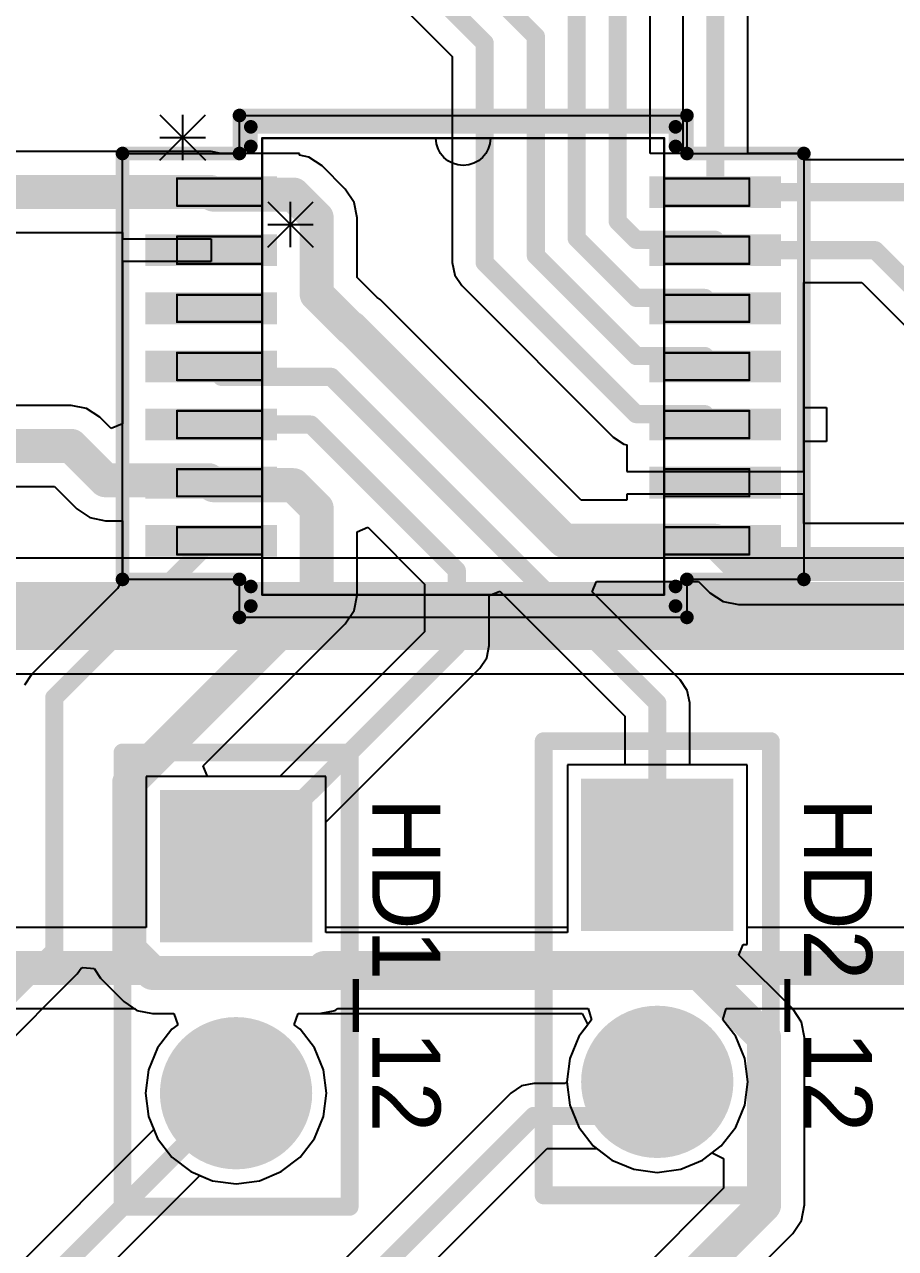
# Model space of a CAD drawing. Header units: millimetres. Extents: x 0.67 to 7.75, y 0.64 to 6.06.
# Drawn here: x 3.31 to 3.693, y 5.052 to 5.59 of the extents above; entities that cross this region are included whole.
import ezdxf

# ---------------------------------------------------------------- set-up
doc = ezdxf.new("R2010")
doc.units = ezdxf.units.MM
doc.header["$MEASUREMENT"] = 0
for name, color, linetype in [('BottomLayer', 5, 'Continuous'), ('BottomSolder', 6, 'Continuous'), ('Mechanical13', 56, 'Continuous'), ('Mechanical15', 56, 'Continuous'), ('MultiLayer', 9, 'Continuous'), ('PadHoleLayer', 156, 'Continuous'), ('TopLayer', 1, 'Continuous'), ('TopOverlay', 2, 'Continuous'), ('TopPaste', 8, 'Continuous'), ('TopSolder', 216, 'Continuous')]:
    doc.layers.add(name, color=color, linetype=linetype)

# ---------------------------------------------------------------- blocks, each defined once
blk = doc.blocks.new('RU_14_306')
at = {"layer": 'Mechanical13'}
for p, q in [((-0.086, 0.07249), (-0.06601, 0.0525)), ((-0.086, 0.0525), (-0.06601, 0.07249)), ((-0.076, 0.0525), (-0.076, 0.07249)), ((-0.086, 0.0625), (-0.06601, 0.0625))]:
    blk.add_line(p, q, dxfattribs=at)
at = {"layer": 'Mechanical13', "const_width": 0.001}
for points in [[(-0.0885, -0.1005), (-0.0885, 0.1005)], [(-0.0885, 0.1005), (0.0885, 0.1005)], [(0.0885, -0.1005), (0.0885, 0.1005)], [(-0.126, 0.07077), (-0.126, 0.08277)], [(-0.126, 0.08277), (-0.0885, 0.08277)], [(-0.0885, 0.07077), (-0.0885, 0.08277)], [(0.0885, 0.08277), (0.126, 0.08277)], [(0.0885, 0.07077), (0.0885, 0.08277)], [(0.126, 0.07077), (0.126, 0.08277)], [(-0.126, 0.07077), (-0.0885, 0.07077)], [(0.0885, 0.07077), (0.126, 0.07077)], [(-0.126, 0.04518), (-0.126, 0.05718)], [(-0.126, 0.05718), (-0.0885, 0.05718)], [(-0.0885, 0.04518), (-0.0885, 0.05718)], [(0.0885, 0.05718), (0.126, 0.05718)], [(0.0885, 0.04518), (0.0885, 0.05718)], [(0.126, 0.04518), (0.126, 0.05718)], [(-0.126, 0.04518), (-0.0885, 0.04518)], [(0.0885, 0.04518), (0.126, 0.04518)], [(-0.126, 0.01959), (-0.126, 0.03159)], [(-0.126, 0.03159), (-0.0885, 0.03159)], [(-0.0885, 0.01959), (-0.0885, 0.03159)], [(0.0885, 0.03159), (0.126, 0.03159)], [(0.0885, 0.01959), (0.0885, 0.03159)], [(0.126, 0.01959), (0.126, 0.03159)], [(-0.126, 0.01959), (-0.0885, 0.01959)], [(0.0885, 0.01959), (0.126, 0.01959)], [(-0.126, -0.006), (-0.126, 0.006)], [(-0.126, 0.006), (-0.0885, 0.006)], [(-0.0885, -0.006), (-0.0885, 0.006)], [(0.0885, 0.006), (0.126, 0.006)], [(0.0885, -0.006), (0.0885, 0.006)], [(0.126, -0.006), (0.126, 0.006)], [(-0.126, -0.006), (-0.0885, -0.006)], [(0.0885, -0.006), (0.126, -0.006)], [(-0.126, -0.03159), (-0.126, -0.01959)], [(-0.126, -0.01959), (-0.0885, -0.01959)], [(-0.0885, -0.03159), (-0.0885, -0.01959)], [(0.0885, -0.01959), (0.126, -0.01959)], [(0.0885, -0.03159), (0.0885, -0.01959)], [(0.126, -0.03159), (0.126, -0.01959)], [(-0.126, -0.03159), (-0.0885, -0.03159)], [(0.0885, -0.03159), (0.126, -0.03159)], [(-0.126, -0.05718), (-0.126, -0.04518)], [(-0.126, -0.04518), (-0.0885, -0.04518)], [(-0.0885, -0.05718), (-0.0885, -0.04518)], [(0.0885, -0.04518), (0.126, -0.04518)], [(0.0885, -0.05718), (0.0885, -0.04518)], [(0.126, -0.05718), (0.126, -0.04518)], [(-0.126, -0.05718), (-0.0885, -0.05718)], [(0.0885, -0.05718), (0.126, -0.05718)], [(-0.126, -0.08277), (-0.126, -0.07077)], [(-0.126, -0.07077), (-0.0885, -0.07077)], [(-0.0885, -0.08277), (-0.0885, -0.07077)], [(0.0885, -0.07077), (0.126, -0.07077)], [(0.0885, -0.08277), (0.0885, -0.07077)], [(0.126, -0.08277), (0.126, -0.07077)], [(-0.126, -0.08277), (-0.0885, -0.08277)], [(0.0885, -0.08277), (0.126, -0.08277)], [(-0.0885, -0.1005), (0.0885, -0.1005)]]:
    blk.add_lwpolyline(points, dxfattribs=at)
at = {"layer": 'Mechanical13', "const_width": 0.0005}
for points in [[(-0.08875, 0.1005, 1), (-0.08825, 0.1005, 1)], [(-0.08875, 0.1005, 1), (-0.08825, 0.1005, 1)], [(0.08825, 0.1005, 1), (0.08875, 0.1005, 1)], [(0.08825, 0.1005, 1), (0.08875, 0.1005, 1)], [(-0.12625, 0.08277, 1), (-0.12575, 0.08277, 1)], [(-0.12625, 0.08277, 1), (-0.12575, 0.08277, 1)], [(-0.08875, 0.08277, 1), (-0.08825, 0.08277, 1)], [(-0.08875, 0.08277, 1), (-0.08825, 0.08277, 1)], [(0.08825, 0.08277, 1), (0.08875, 0.08277, 1)], [(0.08825, 0.08277, 1), (0.08875, 0.08277, 1)], [(0.12575, 0.08277, 1), (0.12625, 0.08277, 1)], [(0.12575, 0.08277, 1), (0.12625, 0.08277, 1)], [(-0.12625, 0.07077, 1), (-0.12575, 0.07077, 1)], [(-0.12625, 0.07077, 1), (-0.12575, 0.07077, 1)], [(-0.08875, 0.07077, 1), (-0.08825, 0.07077, 1)], [(-0.08875, 0.07077, 1), (-0.08825, 0.07077, 1)], [(0.08825, 0.07077, 1), (0.08875, 0.07077, 1)], [(0.08825, 0.07077, 1), (0.08875, 0.07077, 1)], [(0.12575, 0.07077, 1), (0.12625, 0.07077, 1)], [(0.12575, 0.07077, 1), (0.12625, 0.07077, 1)], [(-0.12625, 0.05718, 1), (-0.12575, 0.05718, 1)], [(-0.12625, 0.05718, 1), (-0.12575, 0.05718, 1)], [(-0.08875, 0.05718, 1), (-0.08825, 0.05718, 1)], [(-0.08875, 0.05718, 1), (-0.08825, 0.05718, 1)], [(0.08825, 0.05718, 1), (0.08875, 0.05718, 1)], [(0.08825, 0.05718, 1), (0.08875, 0.05718, 1)], [(0.12575, 0.05718, 1), (0.12625, 0.05718, 1)], [(0.12575, 0.05718, 1), (0.12625, 0.05718, 1)], [(-0.12625, 0.04518, 1), (-0.12575, 0.04518, 1)], [(-0.12625, 0.04518, 1), (-0.12575, 0.04518, 1)], [(-0.08875, 0.04518, 1), (-0.08825, 0.04518, 1)], [(-0.08875, 0.04518, 1), (-0.08825, 0.04518, 1)], [(0.08825, 0.04518, 1), (0.08875, 0.04518, 1)], [(0.08825, 0.04518, 1), (0.08875, 0.04518, 1)], [(0.12575, 0.04518, 1), (0.12625, 0.04518, 1)], [(0.12575, 0.04518, 1), (0.12625, 0.04518, 1)], [(-0.12625, 0.03159, 1), (-0.12575, 0.03159, 1)], [(-0.12625, 0.03159, 1), (-0.12575, 0.03159, 1)], [(-0.08875, 0.03159, 1), (-0.08825, 0.03159, 1)], [(-0.08875, 0.03159, 1), (-0.08825, 0.03159, 1)], [(0.08825, 0.03159, 1), (0.08875, 0.03159, 1)], [(0.08825, 0.03159, 1), (0.08875, 0.03159, 1)], [(0.12575, 0.03159, 1), (0.12625, 0.03159, 1)], [(0.12575, 0.03159, 1), (0.12625, 0.03159, 1)], [(-0.12625, 0.01959, 1), (-0.12575, 0.01959, 1)], [(-0.12625, 0.01959, 1), (-0.12575, 0.01959, 1)], [(-0.08875, 0.01959, 1), (-0.08825, 0.01959, 1)], [(-0.08875, 0.01959, 1), (-0.08825, 0.01959, 1)], [(0.08825, 0.01959, 1), (0.08875, 0.01959, 1)], [(0.08825, 0.01959, 1), (0.08875, 0.01959, 1)], [(0.12575, 0.01959, 1), (0.12625, 0.01959, 1)], [(0.12575, 0.01959, 1), (0.12625, 0.01959, 1)], [(-0.12625, 0.006, 1), (-0.12575, 0.006, 1)], [(-0.12625, 0.006, 1), (-0.12575, 0.006, 1)], [(-0.08875, 0.006, 1), (-0.08825, 0.006, 1)], [(-0.08875, 0.006, 1), (-0.08825, 0.006, 1)], [(0.08825, 0.006, 1), (0.08875, 0.006, 1)], [(0.08825, 0.006, 1), (0.08875, 0.006, 1)], [(0.12575, 0.006, 1), (0.12625, 0.006, 1)], [(0.12575, 0.006, 1), (0.12625, 0.006, 1)], [(-0.12625, -0.006, 1), (-0.12575, -0.006, 1)], [(-0.12625, -0.006, 1), (-0.12575, -0.006, 1)], [(-0.08875, -0.006, 1), (-0.08825, -0.006, 1)], [(-0.08875, -0.006, 1), (-0.08825, -0.006, 1)], [(0.08825, -0.006, 1), (0.08875, -0.006, 1)], [(0.08825, -0.006, 1), (0.08875, -0.006, 1)], [(0.12575, -0.006, 1), (0.12625, -0.006, 1)], [(0.12575, -0.006, 1), (0.12625, -0.006, 1)], [(-0.12625, -0.01959, 1), (-0.12575, -0.01959, 1)], [(-0.12625, -0.01959, 1), (-0.12575, -0.01959, 1)], [(-0.08875, -0.01959, 1), (-0.08825, -0.01959, 1)], [(-0.08875, -0.01959, 1), (-0.08825, -0.01959, 1)], [(0.08825, -0.01959, 1), (0.08875, -0.01959, 1)], [(0.08825, -0.01959, 1), (0.08875, -0.01959, 1)], [(0.12575, -0.01959, 1), (0.12625, -0.01959, 1)], [(0.12575, -0.01959, 1), (0.12625, -0.01959, 1)], [(-0.12625, -0.03159, 1), (-0.12575, -0.03159, 1)], [(-0.12625, -0.03159, 1), (-0.12575, -0.03159, 1)], [(-0.08875, -0.03159, 1), (-0.08825, -0.03159, 1)], [(-0.08875, -0.03159, 1), (-0.08825, -0.03159, 1)], [(0.08825, -0.03159, 1), (0.08875, -0.03159, 1)], [(0.08825, -0.03159, 1), (0.08875, -0.03159, 1)], [(0.12575, -0.03159, 1), (0.12625, -0.03159, 1)], [(0.12575, -0.03159, 1), (0.12625, -0.03159, 1)], [(-0.12625, -0.04518, 1), (-0.12575, -0.04518, 1)], [(-0.12625, -0.04518, 1), (-0.12575, -0.04518, 1)], [(-0.08875, -0.04518, 1), (-0.08825, -0.04518, 1)], [(-0.08875, -0.04518, 1), (-0.08825, -0.04518, 1)], [(0.08825, -0.04518, 1), (0.08875, -0.04518, 1)], [(0.08825, -0.04518, 1), (0.08875, -0.04518, 1)], [(0.12575, -0.04518, 1), (0.12625, -0.04518, 1)], [(0.12575, -0.04518, 1), (0.12625, -0.04518, 1)], [(-0.12625, -0.05718, 1), (-0.12575, -0.05718, 1)], [(-0.12625, -0.05718, 1), (-0.12575, -0.05718, 1)], [(-0.08875, -0.05718, 1), (-0.08825, -0.05718, 1)], [(-0.08875, -0.05718, 1), (-0.08825, -0.05718, 1)], [(0.08825, -0.05718, 1), (0.08875, -0.05718, 1)], [(0.08825, -0.05718, 1), (0.08875, -0.05718, 1)], [(0.12575, -0.05718, 1), (0.12625, -0.05718, 1)], [(0.12575, -0.05718, 1), (0.12625, -0.05718, 1)], [(-0.12625, -0.07077, 1), (-0.12575, -0.07077, 1)], [(-0.12625, -0.07077, 1), (-0.12575, -0.07077, 1)], [(-0.08875, -0.07077, 1), (-0.08825, -0.07077, 1)], [(-0.08875, -0.07077, 1), (-0.08825, -0.07077, 1)], [(0.08825, -0.07077, 1), (0.08875, -0.07077, 1)], [(0.08825, -0.07077, 1), (0.08875, -0.07077, 1)], [(0.12575, -0.07077, 1), (0.12625, -0.07077, 1)], [(0.12575, -0.07077, 1), (0.12625, -0.07077, 1)], [(-0.12625, -0.08277, 1), (-0.12575, -0.08277, 1)], [(-0.12625, -0.08277, 1), (-0.12575, -0.08277, 1)], [(-0.08875, -0.08277, 1), (-0.08825, -0.08277, 1)], [(-0.08875, -0.08277, 1), (-0.08825, -0.08277, 1)], [(0.08825, -0.08277, 1), (0.08875, -0.08277, 1)], [(0.08825, -0.08277, 1), (0.08875, -0.08277, 1)], [(0.12575, -0.08277, 1), (0.12625, -0.08277, 1)], [(0.12575, -0.08277, 1), (0.12625, -0.08277, 1)], [(-0.08875, -0.1005, 1), (-0.08825, -0.1005, 1)], [(-0.08875, -0.1005, 1), (-0.08825, -0.1005, 1)], [(0.08825, -0.1005, 1), (0.08875, -0.1005, 1)], [(0.08825, -0.1005, 1), (0.08875, -0.1005, 1)]]:
    blk.add_lwpolyline(points, format="xyb", close=True, dxfattribs=at)
at = {"layer": 'Mechanical13'}
blk.add_lwpolyline([(0.012, 0.1005, -1), (-0.012, 0.1005)], format="xyb", dxfattribs=at)
for points in [[(-0.012, 0.1005, 1), (-0.012, 0.1005, 1)], [(0.012, 0.1005, 1), (0.012, 0.1005, 1)]]:
    blk.add_lwpolyline(points, format="xyb", close=True, dxfattribs=at)
at = {"layer": 'Mechanical15'}
for p, q in [((-0.0985, 0.09377), (-0.0985, 0.1105)), ((-0.0985, 0.1105), (0.0985, 0.1105)), ((0.0985, 0.1105), (0.0985, 0.09377)), ((-0.15, -0.09377), (-0.15, 0.09377)), ((-0.15, 0.09377), (-0.0985, 0.09377)), ((0.0985, 0.09377), (0.15, 0.09377)), ((0.15, 0.09377), (0.15, -0.09377)), ((-0.0985, -0.09377), (-0.15, -0.09377)), ((-0.0985, -0.1105), (-0.0985, -0.09377)), ((0.15, -0.09377), (0.0985, -0.09377)), ((0.0985, -0.09377), (0.0985, -0.1105)), ((0.0985, -0.1105), (-0.0985, -0.1105))]:
    blk.add_line(p, q, dxfattribs=at)
at = {"layer": 'Mechanical15', "const_width": 0.006}
for points in [[(-0.0985, 0.1105), (0.0985, 0.1105)], [(-0.0985, 0.09377), (-0.0985, 0.1105)], [(0.0985, 0.09377), (0.0985, 0.1105)], [(-0.15, 0.09377), (-0.0985, 0.09377)], [(-0.15, -0.09377), (-0.15, 0.09377)], [(0.0985, 0.09377), (0.15, 0.09377)], [(0.15, -0.09377), (0.15, 0.09377)], [(-0.15, -0.09377), (-0.0985, -0.09377)], [(-0.0985, -0.1105), (-0.0985, -0.09377)], [(0.0985, -0.1105), (0.0985, -0.09377)], [(0.0985, -0.09377), (0.15, -0.09377)], [(-0.0985, -0.1105), (0.0985, -0.1105)]]:
    blk.add_lwpolyline(points, dxfattribs=at)
at = {"layer": 'Mechanical15', "const_width": 0.003}
for points in [[(-0.1, 0.1105, 1), (-0.097, 0.1105, 1)], [(-0.1, 0.1105, 1), (-0.097, 0.1105, 1)], [(0.097, 0.1105, 1), (0.1, 0.1105, 1)], [(0.097, 0.1105, 1), (0.1, 0.1105, 1)], [(-0.1515, 0.09377, 1), (-0.1485, 0.09377, 1)], [(-0.1515, 0.09377, 1), (-0.1485, 0.09377, 1)], [(-0.1, 0.09377, 1), (-0.097, 0.09377, 1)], [(-0.1, 0.09377, 1), (-0.097, 0.09377, 1)], [(0.097, 0.09377, 1), (0.1, 0.09377, 1)], [(0.097, 0.09377, 1), (0.1, 0.09377, 1)], [(0.1485, 0.09377, 1), (0.1515, 0.09377, 1)], [(0.1485, 0.09377, 1), (0.1515, 0.09377, 1)], [(-0.1515, -0.09377, 1), (-0.1485, -0.09377, 1)], [(-0.1515, -0.09377, 1), (-0.1485, -0.09377, 1)], [(-0.1, -0.09377, 1), (-0.097, -0.09377, 1)], [(-0.1, -0.09377, 1), (-0.097, -0.09377, 1)], [(0.097, -0.09377, 1), (0.1, -0.09377, 1)], [(0.097, -0.09377, 1), (0.1, -0.09377, 1)], [(0.1485, -0.09377, 1), (0.1515, -0.09377, 1)], [(0.1485, -0.09377, 1), (0.1515, -0.09377, 1)], [(-0.1, -0.1105, 1), (-0.097, -0.1105, 1)], [(-0.1, -0.1105, 1), (-0.097, -0.1105, 1)], [(0.097, -0.1105, 1), (0.1, -0.1105, 1)], [(0.097, -0.1105, 1), (0.1, -0.1105, 1)]]:
    blk.add_lwpolyline(points, format="xyb", close=True, dxfattribs=at)
at = {"layer": 'TopLayer'}
for points in [[(-0.14, 0.06977), (-0.082, 0.06977), (-0.14, 0.08377), (-0.082, 0.08377)], [(0.082, 0.06977), (0.14, 0.06977), (0.082, 0.08377), (0.14, 0.08377)], [(-0.14, 0.04418), (-0.082, 0.04418), (-0.14, 0.05818), (-0.082, 0.05818)], [(0.082, 0.04418), (0.14, 0.04418), (0.082, 0.05818), (0.14, 0.05818)], [(-0.14, 0.01859), (-0.082, 0.01859), (-0.14, 0.03259), (-0.082, 0.03259)], [(0.082, 0.01859), (0.14, 0.01859), (0.082, 0.03259), (0.14, 0.03259)], [(-0.14, -0.007), (-0.082, -0.007), (-0.14, 0.007), (-0.082, 0.007)], [(0.082, -0.007), (0.14, -0.007), (0.082, 0.007), (0.14, 0.007)], [(-0.14, -0.03259), (-0.082, -0.03259), (-0.14, -0.01859), (-0.082, -0.01859)], [(0.082, -0.03259), (0.14, -0.03259), (0.082, -0.01859), (0.14, -0.01859)], [(-0.14, -0.05818), (-0.082, -0.05818), (-0.14, -0.04418), (-0.082, -0.04418)], [(0.082, -0.05818), (0.14, -0.05818), (0.082, -0.04418), (0.14, -0.04418)], [(-0.14, -0.08377), (-0.082, -0.08377), (-0.14, -0.06977), (-0.082, -0.06977)], [(0.082, -0.08377), (0.14, -0.08377), (0.082, -0.06977), (0.14, -0.06977)]]:
    blk.add_solid(points, dxfattribs=at)
at = {"layer": 'TopOverlay'}
for p, q in [((-0.1335, 0.11076), (-0.11351, 0.09077)), ((-0.1335, 0.09077), (-0.11351, 0.11076)), ((-0.1235, 0.09077), (-0.1235, 0.11076)), ((-0.1335, 0.10077), (-0.11351, 0.10077)), ((0.15, -0.03309), (0.15, -0.01809)), ((0.15, -0.01809), (0.16, -0.01809)), ((0.16, -0.01809), (0.16, -0.03309)), ((0.16, -0.03309), (0.15, -0.03309))]:
    blk.add_line(p, q, dxfattribs=at)
at = {"layer": 'TopOverlay', "const_width": 0.006}
for points in [[(-0.0935, 0.09687), (-0.0935, 0.1055)], [(-0.0935, 0.1055), (0.0935, 0.1055)], [(0.0935, 0.09687), (0.0935, 0.1055)], [(-0.0935, -0.1055), (-0.0935, -0.09687)], [(0.0935, -0.1055), (0.0935, -0.09687)], [(-0.0935, -0.1055), (0.0935, -0.1055)]]:
    blk.add_lwpolyline(points, dxfattribs=at)
at = {"layer": 'TopOverlay', "const_width": 0.003}
for points in [[(-0.095, 0.1055, 1), (-0.092, 0.1055, 1)], [(-0.095, 0.1055, 1), (-0.092, 0.1055, 1)], [(0.092, 0.1055, 1), (0.095, 0.1055, 1)], [(0.092, 0.1055, 1), (0.095, 0.1055, 1)], [(-0.095, 0.09687, 1), (-0.092, 0.09687, 1)], [(0.092, 0.09687, 1), (0.095, 0.09687, 1)], [(-0.095, -0.09687, 1), (-0.092, -0.09687, 1)], [(0.092, -0.09687, 1), (0.095, -0.09687, 1)], [(-0.095, -0.1055, 1), (-0.092, -0.1055, 1)], [(-0.095, -0.1055, 1), (-0.092, -0.1055, 1)], [(0.092, -0.1055, 1), (0.095, -0.1055, 1)], [(0.092, -0.1055, 1), (0.095, -0.1055, 1)]]:
    blk.add_lwpolyline(points, format="xyb", close=True, dxfattribs=at)
at = {"layer": 'TopPaste'}
for points in [[(-0.14, 0.06977), (-0.082, 0.06977), (-0.14, 0.08377), (-0.082, 0.08377)], [(0.082, 0.06977), (0.14, 0.06977), (0.082, 0.08377), (0.14, 0.08377)], [(-0.14, 0.04418), (-0.082, 0.04418), (-0.14, 0.05818), (-0.082, 0.05818)], [(0.082, 0.04418), (0.14, 0.04418), (0.082, 0.05818), (0.14, 0.05818)], [(-0.14, 0.01859), (-0.082, 0.01859), (-0.14, 0.03259), (-0.082, 0.03259)], [(0.082, 0.01859), (0.14, 0.01859), (0.082, 0.03259), (0.14, 0.03259)], [(-0.14, -0.007), (-0.082, -0.007), (-0.14, 0.007), (-0.082, 0.007)], [(0.082, -0.007), (0.14, -0.007), (0.082, 0.007), (0.14, 0.007)], [(-0.14, -0.03259), (-0.082, -0.03259), (-0.14, -0.01859), (-0.082, -0.01859)], [(0.082, -0.03259), (0.14, -0.03259), (0.082, -0.01859), (0.14, -0.01859)], [(-0.14, -0.05818), (-0.082, -0.05818), (-0.14, -0.04418), (-0.082, -0.04418)], [(0.082, -0.05818), (0.14, -0.05818), (0.082, -0.04418), (0.14, -0.04418)], [(-0.14, -0.08377), (-0.082, -0.08377), (-0.14, -0.06977), (-0.082, -0.06977)], [(0.082, -0.08377), (0.14, -0.08377), (0.082, -0.06977), (0.14, -0.06977)]]:
    blk.add_solid(points, dxfattribs=at)
at = {"layer": 'TopSolder'}
for points in [[(-0.14, 0.06977), (-0.082, 0.06977), (-0.14, 0.08377), (-0.082, 0.08377)], [(0.082, 0.06977), (0.14, 0.06977), (0.082, 0.08377), (0.14, 0.08377)], [(-0.14, 0.04418), (-0.082, 0.04418), (-0.14, 0.05818), (-0.082, 0.05818)], [(0.082, 0.04418), (0.14, 0.04418), (0.082, 0.05818), (0.14, 0.05818)], [(-0.14, 0.01859), (-0.082, 0.01859), (-0.14, 0.03259), (-0.082, 0.03259)], [(0.082, 0.01859), (0.14, 0.01859), (0.082, 0.03259), (0.14, 0.03259)], [(-0.14, -0.007), (-0.082, -0.007), (-0.14, 0.007), (-0.082, 0.007)], [(0.082, -0.007), (0.14, -0.007), (0.082, 0.007), (0.14, 0.007)], [(-0.14, -0.03259), (-0.082, -0.03259), (-0.14, -0.01859), (-0.082, -0.01859)], [(0.082, -0.03259), (0.14, -0.03259), (0.082, -0.01859), (0.14, -0.01859)], [(-0.14, -0.05818), (-0.082, -0.05818), (-0.14, -0.04418), (-0.082, -0.04418)], [(0.082, -0.05818), (0.14, -0.05818), (0.082, -0.04418), (0.14, -0.04418)], [(-0.14, -0.08377), (-0.082, -0.08377), (-0.14, -0.06977), (-0.082, -0.06977)], [(0.082, -0.08377), (0.14, -0.08377), (0.082, -0.06977), (0.14, -0.06977)]]:
    blk.add_solid(points, dxfattribs=at)
blk = doc.blocks.new('HDR1X2_318')
at = {"layer": 'BottomLayer', "const_width": 0.02953}
blk.add_lwpolyline([(0.08524, 0, 1), (0.11476, 0, 1)], format="xyb", close=True, dxfattribs=at)
at = {"layer": 'BottomLayer'}
blk.add_solid([(-0.02953, -0.02953), (0.02953, -0.02953), (-0.02953, 0.02953), (0.02953, 0.02953)], dxfattribs=at)
at = {"layer": 'BottomSolder', "const_width": 0.03353}
blk.add_lwpolyline([(0.08324, 0, 1), (0.11676, 0, 1)], format="xyb", close=True, dxfattribs=at)
at = {"layer": 'BottomSolder'}
blk.add_solid([(-0.03353, -0.03353), (0.03353, -0.03353), (-0.03353, 0.03353), (0.03353, 0.03353)], dxfattribs=at)
at = {"layer": 'MultiLayer', "const_width": 0.02953}
blk.add_lwpolyline([(0.08524, 0, 1), (0.11476, 0, 1)], format="xyb", close=True, dxfattribs=at)
at = {"layer": 'MultiLayer'}
blk.add_solid([(-0.02953, -0.02953), (0.02953, -0.02953), (-0.02953, 0.02953), (0.02953, 0.02953)], dxfattribs=at)
at = {"layer": 'PadHoleLayer', "const_width": 0.01772}
for points in [[(-0.00886, 0, 1), (0.00886, 0, 1)], [(0.09114, 0, 1), (0.10886, 0, 1)]]:
    blk.add_lwpolyline(points, format="xyb", close=True, dxfattribs=at)
at = {"layer": 'TopLayer', "const_width": 0.02953}
blk.add_lwpolyline([(0.08524, 0, 1), (0.11476, 0, 1)], format="xyb", close=True, dxfattribs=at)
at = {"layer": 'TopLayer'}
blk.add_solid([(-0.02953, -0.02953), (0.02953, -0.02953), (-0.02953, 0.02953), (0.02953, 0.02953)], dxfattribs=at)
at = {"layer": 'TopOverlay', "const_width": 0.00787}
for points in [[(-0.05, -0.05), (-0.05, 0.05)], [(0.15, 0.05), (-0.05, 0.05)], [(0.15, -0.05), (0.15, 0.05)], [(0.15, -0.05), (-0.05, -0.05)]]:
    blk.add_lwpolyline(points, dxfattribs=at)
at = {"layer": 'TopOverlay', "const_width": 0.00394}
for points in [[(-0.05197, 0.05, 1), (-0.04803, 0.05, 1)], [(-0.05197, 0.05, 1), (-0.04803, 0.05, 1)], [(0.14803, 0.05, 1), (0.15197, 0.05, 1)], [(0.14803, 0.05, 1), (0.15197, 0.05, 1)], [(-0.05197, -0.05, 1), (-0.04803, -0.05, 1)], [(-0.05197, -0.05, 1), (-0.04803, -0.05, 1)], [(0.14803, -0.05, 1), (0.15197, -0.05, 1)], [(0.14803, -0.05, 1), (0.15197, -0.05, 1)]]:
    blk.add_lwpolyline(points, format="xyb", close=True, dxfattribs=at)
at = {"layer": 'TopSolder', "const_width": 0.03353}
blk.add_lwpolyline([(0.08324, 0, 1), (0.11676, 0, 1)], format="xyb", close=True, dxfattribs=at)
at = {"layer": 'TopSolder'}
blk.add_solid([(-0.03353, -0.03353), (0.03353, -0.03353), (-0.03353, 0.03353), (0.03353, 0.03353)], dxfattribs=at)
blk = doc.blocks.new('HDR1X2_319')
at = {"layer": 'BottomLayer', "const_width": 0.02953}
blk.add_lwpolyline([(0.08524, 0, 1), (0.11476, 0, 1)], format="xyb", close=True, dxfattribs=at)
at = {"layer": 'BottomLayer'}
blk.add_solid([(-0.02953, -0.02953), (0.02953, -0.02953), (-0.02953, 0.02953), (0.02953, 0.02953)], dxfattribs=at)
at = {"layer": 'BottomSolder', "const_width": 0.03353}
blk.add_lwpolyline([(0.08324, 0, 1), (0.11676, 0, 1)], format="xyb", close=True, dxfattribs=at)
at = {"layer": 'BottomSolder'}
blk.add_solid([(-0.03353, -0.03353), (0.03353, -0.03353), (-0.03353, 0.03353), (0.03353, 0.03353)], dxfattribs=at)
at = {"layer": 'MultiLayer', "const_width": 0.02953}
blk.add_lwpolyline([(0.08524, 0, 1), (0.11476, 0, 1)], format="xyb", close=True, dxfattribs=at)
at = {"layer": 'MultiLayer'}
blk.add_solid([(-0.02953, -0.02953), (0.02953, -0.02953), (-0.02953, 0.02953), (0.02953, 0.02953)], dxfattribs=at)
at = {"layer": 'PadHoleLayer', "const_width": 0.01772}
for points in [[(-0.00886, 0, 1), (0.00886, 0, 1)], [(0.09114, 0, 1), (0.10886, 0, 1)]]:
    blk.add_lwpolyline(points, format="xyb", close=True, dxfattribs=at)
at = {"layer": 'TopLayer', "const_width": 0.02953}
blk.add_lwpolyline([(0.08524, 0, 1), (0.11476, 0, 1)], format="xyb", close=True, dxfattribs=at)
at = {"layer": 'TopLayer'}
blk.add_solid([(-0.02953, -0.02953), (0.02953, -0.02953), (-0.02953, 0.02953), (0.02953, 0.02953)], dxfattribs=at)
at = {"layer": 'TopOverlay', "const_width": 0.00787}
for points in [[(-0.05, -0.05), (-0.05, 0.05)], [(0.15, 0.05), (-0.05, 0.05)], [(0.15, -0.05), (0.15, 0.05)], [(0.15, -0.05), (-0.05, -0.05)]]:
    blk.add_lwpolyline(points, dxfattribs=at)
at = {"layer": 'TopOverlay', "const_width": 0.00394}
for points in [[(-0.05197, 0.05, 1), (-0.04803, 0.05, 1)], [(-0.05197, 0.05, 1), (-0.04803, 0.05, 1)], [(0.14803, 0.05, 1), (0.15197, 0.05, 1)], [(0.14803, 0.05, 1), (0.15197, 0.05, 1)], [(-0.05197, -0.05, 1), (-0.04803, -0.05, 1)], [(-0.05197, -0.05, 1), (-0.04803, -0.05, 1)], [(0.14803, -0.05, 1), (0.15197, -0.05, 1)], [(0.14803, -0.05, 1), (0.15197, -0.05, 1)]]:
    blk.add_lwpolyline(points, format="xyb", close=True, dxfattribs=at)
at = {"layer": 'TopSolder', "const_width": 0.03353}
blk.add_lwpolyline([(0.08324, 0, 1), (0.11676, 0, 1)], format="xyb", close=True, dxfattribs=at)
at = {"layer": 'TopSolder'}
blk.add_solid([(-0.03353, -0.03353), (0.03353, -0.03353), (-0.03353, 0.03353), (0.03353, 0.03353)], dxfattribs=at)

msp = doc.modelspace()

# ---------------------------------------------------------------- linework, layer by layer
at = {"layer": 'BottomLayer'}
for p, q in [((4.00633, 5.35549), (3.05427, 5.35549)), ((3.05427, 5.30451), (4.00191, 5.30451)), ((3.62778, 5.26441), (3.54872, 5.26441)), ((3.54872, 5.26441), (3.54872, 5.19284)), ((3.62778, 5.19284), (3.62778, 5.26441)), ((3.44232, 5.25941), (3.36327, 5.25941)), ((3.36327, 5.25941), (3.36327, 5.19284)), ((3.44232, 5.19284), (3.44232, 5.25941)), ((3.36327, 5.19284), (2.645, 5.19284)), ((3.54872, 5.19284), (3.44232, 5.19284)), ((3.77418, 5.19284), (3.62778, 5.19284)), ((2.66406, 5.15716), (3.35802, 5.15716)), ((3.35802, 5.15716), (3.35919, 5.15637)), ((3.35919, 5.15637), (3.36602, 5.15502)), ((3.36602, 5.15502), (3.36602, 5.15502)), ((3.36602, 5.15502), (3.37543, 5.15502)), ((3.37543, 5.15502), (3.37713, 5.15002)), ((3.42846, 5.15002), (3.43016, 5.15502)), ((3.43016, 5.15502), (3.43957, 5.15502)), ((3.43957, 5.15502), (3.4464, 5.15637)), ((3.4464, 5.15637), (3.44757, 5.15716)), ((3.44757, 5.15716), (3.55789, 5.15716)), ((3.55789, 5.15716), (3.55935, 5.15216)), ((3.61715, 5.15216), (3.61862, 5.15716)), ((3.61862, 5.15716), (3.76702, 5.15716)), ((3.3746, 5.14808), (3.36827, 5.13982)), ((3.37713, 5.15002), (3.3746, 5.14808)), ((3.43099, 5.14808), (3.42846, 5.15002)), ((3.43732, 5.13982), (3.43099, 5.14808)), ((3.55935, 5.15216), (3.55372, 5.14482)), ((3.62278, 5.14482), (3.61715, 5.15216)), ((3.55372, 5.14482), (3.54974, 5.1352)), ((3.62676, 5.1352), (3.62278, 5.14482)), ((3.36827, 5.13982), (3.36429, 5.1302)), ((3.44131, 5.1302), (3.43732, 5.13982)), ((3.54974, 5.1352), (3.54838, 5.12489)), ((3.62812, 5.12489), (3.62676, 5.1352)), ((3.36429, 5.1302), (3.36293, 5.11989)), ((3.44266, 5.11989), (3.44131, 5.1302)), ((3.54838, 5.12489), (3.54974, 5.11457)), ((3.62676, 5.11457), (3.62812, 5.12489)), ((3.36293, 5.11989), (3.36429, 5.10957)), ((3.44131, 5.10957), (3.44266, 5.11989)), ((3.36429, 5.10957), (3.36827, 5.09995)), ((3.43732, 5.09995), (3.44131, 5.10957)), ((3.54974, 5.11457), (3.55372, 5.10495)), ((3.62278, 5.10495), (3.62676, 5.11457)), ((3.55372, 5.10495), (3.56006, 5.09669)), ((3.61644, 5.09669), (3.62278, 5.10495)), ((3.36827, 5.09995), (3.3746, 5.09169)), ((3.43099, 5.09169), (3.43732, 5.09995)), ((3.56006, 5.09669), (3.56832, 5.09036)), ((3.60819, 5.09036), (3.61644, 5.09669)), ((3.3746, 5.09169), (3.38286, 5.08536)), ((3.42273, 5.08536), (3.43099, 5.09169)), ((3.56832, 5.09036), (3.57793, 5.08638)), ((3.59857, 5.08638), (3.60819, 5.09036)), ((3.38286, 5.08536), (3.39248, 5.08138)), ((3.41311, 5.08138), (3.42273, 5.08536)), ((3.57793, 5.08638), (3.58825, 5.08502)), ((3.58825, 5.08502), (3.59857, 5.08638)), ((3.39248, 5.08138), (3.4028, 5.08002)), ((3.4028, 5.08002), (3.41311, 5.08138))]:
    msp.add_line(p, q, dxfattribs=at)
for points, const_width in [([(3.03, 5.33), (5.015, 5.33)], 0.03), ([(2.645, 5.175), (3.36388, 5.175)], 0.015), ([(3.36388, 5.175), (3.36602, 5.17286)], 0.015), ([(3.36602, 5.17286), (3.43957, 5.17286)], 0.015), ([(3.43957, 5.17286), (3.44171, 5.175)], 0.015), ([(3.44171, 5.175), (4.36388, 5.175)], 0.015)]:
    msp.add_lwpolyline(points, dxfattribs=dict(at, const_width=const_width))
at = {"layer": 'BottomLayer', "const_width": 0.0075}
for points in [[(3.36013, 5.175, 1), (3.36763, 5.175, 1)], [(3.36013, 5.175, 1), (3.36763, 5.175, 1)], [(3.36227, 5.17286, 1), (3.36977, 5.17286, 1)], [(3.36227, 5.17286, 1), (3.36977, 5.17286, 1)], [(3.43582, 5.17286, 1), (3.44332, 5.17286, 1)], [(3.43582, 5.17286, 1), (3.44332, 5.17286, 1)], [(3.43796, 5.175, 1), (3.44546, 5.175, 1)], [(3.43796, 5.175, 1), (3.44546, 5.175, 1)]]:
    msp.add_lwpolyline(points, format="xyb", close=True, dxfattribs=at)
at = {"layer": 'TopLayer'}
for p, q in [((3.62807, 5.53366), (3.62807, 5.8012)), ((3.59952, 5.79529), (3.59952, 5.53366)), ((3.58507, 5.53366), (3.58507, 5.7492)), ((3.41363, 5.66073), (3.498, 5.57636)), ((3.498, 5.57636), (3.498, 5.48561)), ((3.3918, 5.5345), (3.29079, 5.5345)), ((3.39603, 5.53366), (3.3918, 5.5345)), ((3.4308, 5.53366), (3.39603, 5.53366)), ((3.4308, 5.53286), (3.4308, 5.53366)), ((3.43487, 5.53205), (3.4308, 5.53286)), ((3.44066, 5.52818), (3.43487, 5.53205)), ((3.59952, 5.53366), (3.58507, 5.53366)), ((3.6528, 5.53366), (3.62807, 5.53366)), ((3.6528, 5.53093), (3.6528, 5.53366)), ((3.7398, 5.53093), (3.6528, 5.53093)), ((3.45091, 5.51793), (3.44066, 5.52818)), ((3.45478, 5.51214), (3.45091, 5.51793)), ((3.45091, 5.51793), (3.45091, 5.51793)), ((3.45614, 5.50532), (3.45478, 5.51214)), ((3.45614, 5.4791), (3.45614, 5.50532)), ((3.27843, 5.49881), (3.3528, 5.49881)), ((3.3528, 5.49881), (3.3528, 5.49607)), ((3.3528, 5.49607), (3.3918, 5.49607)), ((3.3918, 5.49607), (3.3918, 5.48607)), ((3.3918, 5.48607), (3.3528, 5.48607)), ((3.3528, 5.48607), (3.3528, 5.47407)), ((3.498, 5.48561), (3.498, 5.48561)), ((3.498, 5.48561), (3.49908, 5.48015)), ((3.465, 5.47023), (3.45614, 5.4791)), ((3.49908, 5.48015), (3.50218, 5.47552)), ((3.6528, 5.47407), (3.6528, 5.47679)), ((3.6528, 5.47679), (3.6783, 5.47679)), ((3.6783, 5.47679), (3.7398, 5.41529)), ((3.3528, 5.47407), (3.3528, 5.44848)), ((3.50218, 5.47552), (3.5689, 5.40879)), ((3.6528, 5.44848), (3.6528, 5.47407)), ((3.46623, 5.46941), (3.465, 5.47023)), ((3.55468, 5.38096), (3.46623, 5.46941)), ((3.3528, 5.44848), (3.3528, 5.4146)), ((3.6528, 5.42289), (3.6528, 5.44848)), ((3.3302, 5.42273), (3.29079, 5.42273)), ((3.33703, 5.42137), (3.3302, 5.42273)), ((3.6528, 5.3973), (3.6528, 5.42289)), ((3.34282, 5.4175), (3.33703, 5.42137)), ((3.3478, 5.41253), (3.34282, 5.4175)), ((3.3528, 5.4146), (3.3478, 5.41253)), ((3.5689, 5.40879), (3.5689, 5.40879)), ((3.5689, 5.40879), (3.57353, 5.4057)), ((3.57353, 5.4057), (3.5748, 5.40545)), ((3.5748, 5.40545), (3.5748, 5.3937)), ((3.6528, 5.3937), (3.6528, 5.3973)), ((3.5748, 5.3937), (3.6528, 5.3937)), ((3.29079, 5.38704), (3.32281, 5.38704)), ((3.32281, 5.38704), (3.33268, 5.37718)), ((3.5748, 5.38096), (3.55468, 5.38096)), ((3.6528, 5.3837), (3.5748, 5.3837)), ((3.5748, 5.3837), (3.5748, 5.38096)), ((3.6528, 5.3717), (3.6528, 5.3837)), ((3.33268, 5.37718), (3.33847, 5.37331)), ((3.33847, 5.37331), (3.3453, 5.37195)), ((3.3453, 5.37195), (3.3453, 5.37195)), ((3.3453, 5.37195), (3.3528, 5.37195)), ((3.3528, 5.37195), (3.3528, 5.34611)), ((3.45614, 5.36714), (3.46076, 5.36906)), ((3.46076, 5.36906), (3.48573, 5.34409)), ((3.6528, 5.3707), (3.6528, 5.3717)), ((3.7398, 5.3707), (3.6528, 5.3707)), ((3.45614, 5.33919), (3.45614, 5.36714)), ((3.35056, 5.34207), (3.3127, 5.30421)), ((3.3528, 5.34611), (3.35056, 5.34207)), ((3.3528, 5.34611), (3.3528, 5.34611)), ((3.3528, 5.34611), (3.3528, 5.34611)), ((3.48573, 5.34409), (3.48573, 5.323)), ((3.55953, 5.34065), (3.56145, 5.34527)), ((3.56145, 5.34527), (3.6064, 5.34527)), ((3.6064, 5.34527), (3.61143, 5.34024)), ((3.45478, 5.33236), (3.45614, 5.33919)), ((3.45614, 5.33919), (3.45614, 5.33919)), ((3.51427, 5.33901), (3.51889, 5.34092)), ((3.51427, 5.31709), (3.51427, 5.33901)), ((3.51889, 5.34092), (3.57398, 5.28584)), ((3.59834, 5.30184), (3.55953, 5.34065)), ((3.61143, 5.34024), (3.61143, 5.34024)), ((3.61143, 5.34024), (3.61722, 5.33637)), ((3.61722, 5.33637), (3.62405, 5.33502)), ((3.45091, 5.32657), (3.45478, 5.33236)), ((3.62405, 5.33502), (3.74975, 5.33502)), ((3.38837, 5.26403), (3.45091, 5.32657)), ((3.45091, 5.32657), (3.45091, 5.32657)), ((3.48573, 5.323), (3.42214, 5.25941)), ((3.51319, 5.31163), (3.51427, 5.31709)), ((3.51427, 5.31709), (3.51427, 5.31709)), ((3.51009, 5.307), (3.51319, 5.31163)), ((3.3127, 5.30421), (3.30961, 5.29958)), ((3.44232, 5.23923), (3.51009, 5.307)), ((3.51009, 5.307), (3.51009, 5.307)), ((3.60144, 5.29721), (3.59834, 5.30184)), ((3.59834, 5.30184), (3.59834, 5.30184)), ((3.60253, 5.29175), (3.60144, 5.29721)), ((3.60253, 5.26441), (3.60253, 5.29175)), ((3.60253, 5.29175), (3.60253, 5.29175)), ((3.57398, 5.28584), (3.57398, 5.26441)), ((3.39029, 5.25941), (3.38837, 5.26403)), ((3.57398, 5.26441), (3.54872, 5.26441)), ((3.54872, 5.26441), (3.54872, 5.1907)), ((3.62778, 5.26441), (3.60253, 5.26441)), ((3.62778, 5.18536), (3.62778, 5.26441)), ((3.42214, 5.25941), (3.39029, 5.25941)), ((3.44232, 5.1907), (3.44232, 5.23923)), ((3.54872, 5.1907), (3.44232, 5.1907)), ((3.62414, 5.18074), (3.62605, 5.18536)), ((3.62605, 5.18536), (3.62778, 5.18536)), ((3.6479, 5.15698), (3.62414, 5.18074)), ((3.33289, 5.17239), (3.33461, 5.17496)), ((3.33461, 5.17496), (3.33538, 5.17518)), ((3.33538, 5.17518), (3.34026, 5.17483)), ((3.34026, 5.17483), (3.34315, 5.17049)), ((3.29079, 5.13029), (3.33289, 5.17239)), ((3.33289, 5.17239), (3.33289, 5.17239)), ((3.34315, 5.17049), (3.3534, 5.16024)), ((3.3534, 5.16024), (3.3534, 5.16024)), ((3.3534, 5.16024), (3.35919, 5.15637)), ((3.35919, 5.15637), (3.36602, 5.15502)), ((3.36602, 5.15502), (3.37543, 5.15502)), ((3.37543, 5.15502), (3.37713, 5.15002)), ((3.42846, 5.15002), (3.43016, 5.15502)), ((3.43016, 5.15502), (3.55524, 5.15502)), ((3.55524, 5.15502), (3.55771, 5.15002)), ((3.65176, 5.15119), (3.6479, 5.15698)), ((3.3746, 5.14808), (3.36827, 5.13982)), ((3.37713, 5.15002), (3.3746, 5.14808)), ((3.43099, 5.14808), (3.42846, 5.15002)), ((3.43732, 5.13982), (3.43099, 5.14808)), ((3.55771, 5.15002), (3.55372, 5.14482)), ((3.65312, 5.14437), (3.65176, 5.15119)), ((3.55372, 5.14482), (3.54974, 5.1352)), ((3.65312, 5.14436), (3.65312, 5.14437)), ((3.65312, 5.0707), (3.65312, 5.14436)), ((3.36827, 5.13982), (3.36429, 5.1302)), ((3.44131, 5.1302), (3.43732, 5.13982)), ((3.54974, 5.1352), (3.54838, 5.12489)), ((3.36429, 5.1302), (3.36293, 5.11989)), ((3.44266, 5.11989), (3.44131, 5.1302)), ((3.52842, 5.12307), (3.52379, 5.11998)), ((3.53389, 5.12416), (3.52842, 5.12307)), ((3.54775, 5.12416), (3.53389, 5.12416)), ((3.54838, 5.12489), (3.54775, 5.12416)), ((3.36293, 5.11989), (3.36429, 5.10957)), ((3.52379, 5.11998), (3.3677, 4.96389)), ((3.44131, 5.10957), (3.44266, 5.11989)), ((3.52379, 5.11998), (3.52379, 5.11998)), ((3.36429, 5.10957), (3.36663, 5.10391)), ((3.43732, 5.09995), (3.44131, 5.10957)), ((3.36663, 5.10391), (3.26388, 5.00116)), ((3.43099, 5.09169), (3.43732, 5.09995)), ((3.4894, 5.04521), (3.5398, 5.09561)), ((3.5398, 5.09561), (3.56147, 5.09561)), ((3.56147, 5.09561), (3.56832, 5.09036)), ((3.60819, 5.09036), (3.61244, 5.09362)), ((3.61244, 5.09362), (3.61744, 5.09115)), ((3.42273, 5.08536), (3.43099, 5.09169)), ((3.56832, 5.09036), (3.57793, 5.08638)), ((3.59857, 5.08638), (3.60819, 5.09036)), ((3.61744, 5.09115), (3.61744, 5.07809)), ((3.28825, 4.98515), (3.38682, 5.08372)), ((3.38682, 5.08372), (3.39248, 5.08138)), ((3.41311, 5.08138), (3.42273, 5.08536)), ((3.57793, 5.08638), (3.58825, 5.08502)), ((3.58825, 5.08502), (3.59857, 5.08638)), ((3.39248, 5.08138), (3.4028, 5.08002)), ((3.4028, 5.08002), (3.41311, 5.08138)), ((3.61744, 5.07809), (3.53728, 4.99793)), ((3.65176, 5.06387), (3.65312, 5.0707)), ((3.6479, 5.05808), (3.65176, 5.06387)), ((3.56726, 4.97745), (3.6479, 5.05808))]:
    msp.add_line(p, q, dxfattribs=at)
for points, const_width in [([(3.6138, 5.51666), (3.6138, 5.8012)], 0.008), ([(3.5708, 5.50386), (3.5708, 5.7492)], 0.008), ([(3.395, 5.725), (3.5348, 5.5852)], 0.008), ([(3.41954, 5.675), (3.51227, 5.58227)], 0.008), ([(3.5528, 5.49627), (3.5528, 5.6672)], 0.008), ([(3.5348, 5.48868), (3.5348, 5.5852)], 0.008), ([(3.51227, 5.48561), (3.51227, 5.58227)], 0.008), ([(3.27843, 5.51666), (3.3918, 5.51666)], 0.015), ([(3.3918, 5.51666), (3.39289, 5.51557)], 0.015), ([(3.39289, 5.51557), (3.42804, 5.51557)], 0.015), ([(3.42804, 5.51557), (3.4383, 5.50532)], 0.015), ([(3.6138, 5.51666), (3.748, 5.51666)], 0.008), ([(3.4383, 5.4717), (3.4383, 5.50532)], 0.015), ([(3.5708, 5.50386), (3.579, 5.49566)], 0.008), ([(3.5528, 5.49627), (3.579, 5.47007)], 0.008), ([(3.579, 5.49566), (3.6138, 5.49566)], 0.008), ([(3.6138, 5.49107), (3.6138, 5.49566)], 0.008), ([(3.5348, 5.48868), (3.579, 5.44448)], 0.008), ([(3.6138, 5.49107), (3.68421, 5.49107)], 0.008), ([(3.68421, 5.49107), (3.77539, 5.39989)], 0.008), ([(3.51227, 5.48561), (3.579, 5.41889)], 0.008), ([(3.4383, 5.4717), (3.4532, 5.4568)], 0.015), ([(3.579, 5.47007), (3.6092, 5.47007)], 0.008), ([(3.6092, 5.47007), (3.6138, 5.46548)], 0.008), ([(3.4532, 5.4568), (3.45361, 5.4568)], 0.015), ([(3.45361, 5.4568), (3.54729, 5.36311)], 0.015), ([(3.3918, 5.43989), (3.39639, 5.4353)], 0.008), ([(3.579, 5.44448), (3.6092, 5.44448)], 0.008), ([(3.6092, 5.44448), (3.6138, 5.43989)], 0.008), ([(3.39639, 5.4353), (3.4447, 5.4353)], 0.008), ([(3.4447, 5.4353), (3.58825, 5.29175)], 0.008), ([(3.579, 5.41889), (3.6092, 5.41889)], 0.008), ([(3.6092, 5.41889), (3.6138, 5.4143)], 0.008), ([(3.3918, 5.4143), (3.4357, 5.4143)], 0.008), ([(3.4357, 5.4143), (3.5, 5.35)], 0.008), ([(3.2552, 5.40489), (3.3302, 5.40489)], 0.015), ([(3.3302, 5.40489), (3.3453, 5.3898)], 0.015), ([(3.3453, 5.3898), (3.3907, 5.3898)], 0.015), ([(3.3918, 5.3887), (3.39289, 5.38761)], 0.015), ([(3.39289, 5.38761), (3.42804, 5.38761)], 0.015), ([(3.42804, 5.38761), (3.4383, 5.37736)], 0.015), ([(3.4383, 5.33919), (3.4383, 5.37736)], 0.015), ([(3.54729, 5.36311), (3.6138, 5.36311)], 0.015), ([(3.6138, 5.36311), (3.62405, 5.35286)], 0.015), ([(3.3228, 5.29411), (3.3918, 5.36311)], 0.008), ([(3.62405, 5.35286), (3.75714, 5.35286)], 0.015), ([(3.5, 5.31709), (3.5, 5.35)], 0.008), ([(3.35577, 5.25666), (3.4383, 5.33919)], 0.015), ([(3.4028, 5.21989), (3.5, 5.31709)], 0.008), ([(3.3228, 5.18248), (3.3228, 5.29411)], 0.008), ([(3.58825, 5.21534), (3.58825, 5.29175)], 0.008), ([(3.35577, 5.18311), (3.35577, 5.25666)], 0.015), ([(3.5828, 5.20989), (3.58825, 5.21534)], 0.008), ([(3.35577, 5.18311), (3.36602, 5.17286)], 0.015), ([(3.2552, 5.11489), (3.3228, 5.18248)], 0.008), ([(3.36602, 5.17286), (3.60679, 5.17286)], 0.015), ([(3.60679, 5.17286), (3.63528, 5.14437)], 0.015), ([(3.63528, 5.0707), (3.63528, 5.14437)], 0.015), ([(3.27398, 4.99107), (3.4028, 5.11989)], 0.008), ([(3.3778, 4.9538), (3.53389, 5.10989)], 0.008), ([(3.53389, 5.10989), (3.5828, 5.10989)], 0.008), ([(3.5328, 4.96821), (3.63528, 5.0707)], 0.015)]:
    msp.add_lwpolyline(points, dxfattribs=dict(at, const_width=const_width))
for points, const_width in [([(3.5328, 5.5852, 1), (3.5368, 5.5852, 1)], 0.004), ([(3.5328, 5.5852, 1), (3.5368, 5.5852, 1)], 0.004), ([(3.51027, 5.58227, 1), (3.51427, 5.58227, 1)], 0.004), ([(3.51027, 5.58227, 1), (3.51427, 5.58227, 1)], 0.004), ([(3.38805, 5.51666, 1), (3.39555, 5.51666, 1)], 0.0075), ([(3.38805, 5.51666, 1), (3.39555, 5.51666, 1)], 0.0075), ([(3.38914, 5.51557, 1), (3.39664, 5.51557, 1)], 0.0075), ([(3.38914, 5.51557, 1), (3.39664, 5.51557, 1)], 0.0075), ([(3.42429, 5.51557, 1), (3.43179, 5.51557, 1)], 0.0075), ([(3.42429, 5.51557, 1), (3.43179, 5.51557, 1)], 0.0075), ([(3.6118, 5.51666, 1), (3.6158, 5.51666, 1)], 0.004), ([(3.6118, 5.51666, 1), (3.6158, 5.51666, 1)], 0.004), ([(3.43455, 5.50532, 1), (3.44205, 5.50532, 1)], 0.0075), ([(3.43455, 5.50532, 1), (3.44205, 5.50532, 1)], 0.0075), ([(3.5688, 5.50386, 1), (3.5728, 5.50386, 1)], 0.004), ([(3.5688, 5.50386, 1), (3.5728, 5.50386, 1)], 0.004), ([(3.5508, 5.49627, 1), (3.5548, 5.49627, 1)], 0.004), ([(3.5508, 5.49627, 1), (3.5548, 5.49627, 1)], 0.004), ([(3.577, 5.49566, 1), (3.581, 5.49566, 1)], 0.004), ([(3.577, 5.49566, 1), (3.581, 5.49566, 1)], 0.004), ([(3.6118, 5.49566, 1), (3.6158, 5.49566, 1)], 0.004), ([(3.6118, 5.49566, 1), (3.6158, 5.49566, 1)], 0.004), ([(3.5328, 5.48868, 1), (3.5368, 5.48868, 1)], 0.004), ([(3.5328, 5.48868, 1), (3.5368, 5.48868, 1)], 0.004), ([(3.6118, 5.49107, 1), (3.6158, 5.49107, 1)], 0.004), ([(3.6118, 5.49107, 1), (3.6158, 5.49107, 1)], 0.004), ([(3.68221, 5.49107, 1), (3.68621, 5.49107, 1)], 0.004), ([(3.68221, 5.49107, 1), (3.68621, 5.49107, 1)], 0.004), ([(3.51027, 5.48561, 1), (3.51427, 5.48561, 1)], 0.004), ([(3.51027, 5.48561, 1), (3.51427, 5.48561, 1)], 0.004), ([(3.43455, 5.4717, 1), (3.44205, 5.4717, 1)], 0.0075), ([(3.43455, 5.4717, 1), (3.44205, 5.4717, 1)], 0.0075), ([(3.577, 5.47007, 1), (3.581, 5.47007, 1)], 0.004), ([(3.577, 5.47007, 1), (3.581, 5.47007, 1)], 0.004), ([(3.6072, 5.47007, 1), (3.6112, 5.47007, 1)], 0.004), ([(3.6072, 5.47007, 1), (3.6112, 5.47007, 1)], 0.004), ([(3.6118, 5.46548, 1), (3.6158, 5.46548, 1)], 0.004), ([(3.44945, 5.4568, 1), (3.45695, 5.4568, 1)], 0.0075), ([(3.44945, 5.4568, 1), (3.45695, 5.4568, 1)], 0.0075), ([(3.44986, 5.4568, 1), (3.45736, 5.4568, 1)], 0.0075), ([(3.44986, 5.4568, 1), (3.45736, 5.4568, 1)], 0.0075), ([(3.3898, 5.43989, 1), (3.3938, 5.43989, 1)], 0.004), ([(3.577, 5.44448, 1), (3.581, 5.44448, 1)], 0.004), ([(3.577, 5.44448, 1), (3.581, 5.44448, 1)], 0.004), ([(3.6072, 5.44448, 1), (3.6112, 5.44448, 1)], 0.004), ([(3.6072, 5.44448, 1), (3.6112, 5.44448, 1)], 0.004), ([(3.6118, 5.43989, 1), (3.6158, 5.43989, 1)], 0.004), ([(3.39439, 5.4353, 1), (3.39839, 5.4353, 1)], 0.004), ([(3.39439, 5.4353, 1), (3.39839, 5.4353, 1)], 0.004), ([(3.4427, 5.4353, 1), (3.4467, 5.4353, 1)], 0.004), ([(3.4427, 5.4353, 1), (3.4467, 5.4353, 1)], 0.004), ([(3.577, 5.41889, 1), (3.581, 5.41889, 1)], 0.004), ([(3.577, 5.41889, 1), (3.581, 5.41889, 1)], 0.004), ([(3.6072, 5.41889, 1), (3.6112, 5.41889, 1)], 0.004), ([(3.6072, 5.41889, 1), (3.6112, 5.41889, 1)], 0.004), ([(3.3898, 5.4143, 1), (3.3938, 5.4143, 1)], 0.004), ([(3.4337, 5.4143, 1), (3.4377, 5.4143, 1)], 0.004), ([(3.4337, 5.4143, 1), (3.4377, 5.4143, 1)], 0.004), ([(3.6118, 5.4143, 1), (3.6158, 5.4143, 1)], 0.004), ([(3.32645, 5.40489, 1), (3.33395, 5.40489, 1)], 0.0075), ([(3.32645, 5.40489, 1), (3.33395, 5.40489, 1)], 0.0075), ([(3.34155, 5.3898, 1), (3.34905, 5.3898, 1)], 0.0075), ([(3.34155, 5.3898, 1), (3.34905, 5.3898, 1)], 0.0075), ([(3.38695, 5.3898, 1), (3.39445, 5.3898, 1)], 0.0075), ([(3.38805, 5.3887, 1), (3.39555, 5.3887, 1)], 0.0075), ([(3.38914, 5.38761, 1), (3.39664, 5.38761, 1)], 0.0075), ([(3.38914, 5.38761, 1), (3.39664, 5.38761, 1)], 0.0075), ([(3.42429, 5.38761, 1), (3.43179, 5.38761, 1)], 0.0075), ([(3.42429, 5.38761, 1), (3.43179, 5.38761, 1)], 0.0075), ([(3.43455, 5.37736, 1), (3.44205, 5.37736, 1)], 0.0075), ([(3.43455, 5.37736, 1), (3.44205, 5.37736, 1)], 0.0075), ([(3.54354, 5.36311, 1), (3.55104, 5.36311, 1)], 0.0075), ([(3.54354, 5.36311, 1), (3.55104, 5.36311, 1)], 0.0075), ([(3.61005, 5.36311, 1), (3.61755, 5.36311, 1)], 0.0075), ([(3.61005, 5.36311, 1), (3.61755, 5.36311, 1)], 0.0075), ([(3.3898, 5.36311, 1), (3.3938, 5.36311, 1)], 0.004), ([(3.6203, 5.35286, 1), (3.6278, 5.35286, 1)], 0.0075), ([(3.6203, 5.35286, 1), (3.6278, 5.35286, 1)], 0.0075), ([(3.498, 5.35, 1), (3.502, 5.35, 1)], 0.004), ([(3.498, 5.35, 1), (3.502, 5.35, 1)], 0.004), ([(3.43455, 5.33919, 1), (3.44205, 5.33919, 1)], 0.0075), ([(3.43455, 5.33919, 1), (3.44205, 5.33919, 1)], 0.0075), ([(3.498, 5.31709, 1), (3.502, 5.31709, 1)], 0.004), ([(3.498, 5.31709, 1), (3.502, 5.31709, 1)], 0.004), ([(3.3208, 5.29411, 1), (3.3248, 5.29411, 1)], 0.004), ([(3.3208, 5.29411, 1), (3.3248, 5.29411, 1)], 0.004), ([(3.58625, 5.29175, 1), (3.59025, 5.29175, 1)], 0.004), ([(3.58625, 5.29175, 1), (3.59025, 5.29175, 1)], 0.004), ([(3.35202, 5.25666, 1), (3.35952, 5.25666, 1)], 0.0075), ([(3.35202, 5.25666, 1), (3.35952, 5.25666, 1)], 0.0075), ([(3.4008, 5.21989, 1), (3.4048, 5.21989, 1)], 0.004), ([(3.58625, 5.21534, 1), (3.59025, 5.21534, 1)], 0.004), ([(3.58625, 5.21534, 1), (3.59025, 5.21534, 1)], 0.004), ([(3.5808, 5.20989, 1), (3.5848, 5.20989, 1)], 0.004), ([(3.35202, 5.18311, 1), (3.35952, 5.18311, 1)], 0.0075), ([(3.35202, 5.18311, 1), (3.35952, 5.18311, 1)], 0.0075), ([(3.3208, 5.18248, 1), (3.3248, 5.18248, 1)], 0.004), ([(3.3208, 5.18248, 1), (3.3248, 5.18248, 1)], 0.004), ([(3.36227, 5.17286, 1), (3.36977, 5.17286, 1)], 0.0075), ([(3.36227, 5.17286, 1), (3.36977, 5.17286, 1)], 0.0075), ([(3.60304, 5.17286, 1), (3.61054, 5.17286, 1)], 0.0075), ([(3.60304, 5.17286, 1), (3.61054, 5.17286, 1)], 0.0075), ([(3.63153, 5.14437, 1), (3.63903, 5.14437, 1)], 0.0075), ([(3.63153, 5.14437, 1), (3.63903, 5.14437, 1)], 0.0075), ([(3.4008, 5.11989, 1), (3.4048, 5.11989, 1)], 0.004), ([(3.53189, 5.10989, 1), (3.53589, 5.10989, 1)], 0.004), ([(3.53189, 5.10989, 1), (3.53589, 5.10989, 1)], 0.004), ([(3.5808, 5.10989, 1), (3.5848, 5.10989, 1)], 0.004), ([(3.63153, 5.0707, 1), (3.63903, 5.0707, 1)], 0.0075), ([(3.63153, 5.0707, 1), (3.63903, 5.0707, 1)], 0.0075)]:
    msp.add_lwpolyline(points, format="xyb", close=True, dxfattribs=dict(at, const_width=const_width))

# ---------------------------------------------------------------- block references
msp.add_blockref('RU_14_306', (3.5028, 5.43989))
at = {"rotation": 270}
for name, p in [('HDR1X2_318', (3.58825, 5.22489)), ('HDR1X2_319', (3.4028, 5.21989))]:
    msp.add_blockref(name, p, dxfattribs=at)

# ---------------------------------------------------------------- texts
at = {"layer": 'TopOverlay'}
for s, p in [('HD1_12', (3.4628, 5.24989)), ('HD2_12', (3.6528, 5.24989))]:
    msp.add_text(s, height=0.03, rotation=270, dxfattribs=at).set_placement(p)

doc.saveas('drawing.dxf')
